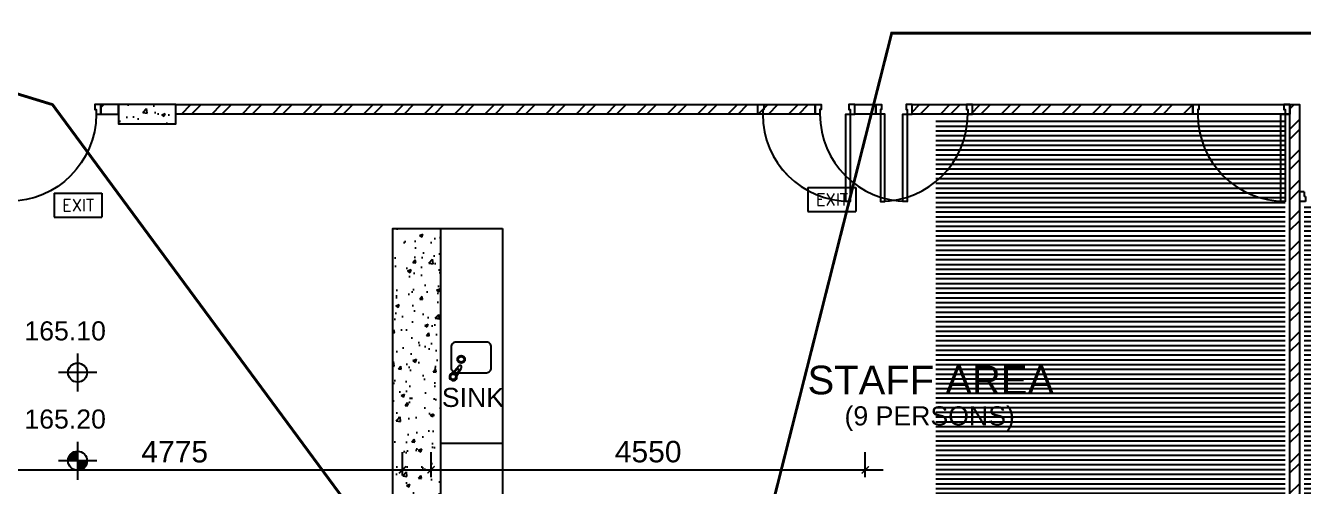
# Model space of a CAD drawing. Header units: millimetres. Extents: x 3291 to 72065, y 14527 to 43324.
# Drawn here: x 23900 to 37293, y 23096 to 27929 of the extents above; entities that cross this region are included whole.
import ezdxf
from ezdxf.enums import TextEntityAlignment as Align

# ---------------------------------------------------------------- set-up
doc = ezdxf.new("R2010")
doc.units = ezdxf.units.MM
doc.header["$MEASUREMENT"] = 0
doc.linetypes.add('HIDDEN', pattern=[9.525, 6.35, -3.175])
doc.layers.get('0').update_dxf_attribs({"color": 8})
doc.layers.get('Defpoints').update_dxf_attribs({"color": 8})
doc.layers.add('00-NONPLOT', color=8, linetype='Continuous', plot=False)
for name, color, linetype in [('ARC 08200_OS', 8, 'Continuous'), ('carpet', 8, 'HIDDEN'), ('DLN032__', 8, 'Continuous'), ('Door', 8, 'Continuous'), ('F.A.', 8, 'Continuous'), ('FS', 8, 'Continuous'), ('GBP Text 200', 8, 'Continuous'), ('hatch', 8, 'Continuous'), ('LEVEL', 8, 'Continuous'), ('SINK', 8, 'Continuous'), ('Text GBP 250', 8, 'Continuous'), ('WALL-NEW', 8, 'Continuous'), ('WALL-STRUCTURE', 8, 'Continuous')]:
    doc.layers.add(name, color=color, linetype=linetype)
doc.styles.add('ARIAL', font='arial.ttf')
doc.styles.add('BH', font='arial.ttf')
doc.styles.add('ROMANS', font='ROMANS.shx', dxfattribs={"width": 0.65})
doc.dimstyles.new('200 GBP', dxfattribs={"dimscale": 1.5, "dimtxt": 150, "dimasz": 100, "dimexe": 125, "dimexo": 50, "dimgap": 50, "dimtad": 1, "dimdec": 0, "dimzin": 0, "dimdsep": 46, "dimtxsty": 'BH', "dimblk": 'ARCHTICK', "dimcen": 0.09, "dimdle": 125, "dimclrd": 9, "dimclre": 9, "dimclrt": 1, "dimadec": 0, "dimazin": 0, "dimtfac": 1, "dimtdec": 0, "dimtix": 1, "dimtmove": 2, "dimatfit": 3, "dimldrblk": 'ARCHTICK', "dimfxl": 1, "dimtolj": 1, "dimtzin": 0, "dimarcsym": 0})
pattern_1 = [(45, (562690.5, -92603.19), (-159.09903, 159.09903), []), (45, (562796.57, -92603.19), (-159.09903, 159.09903), [])]

# ---------------------------------------------------------------- blocks, each defined once
blk = doc.blocks.new('DR1CL2')
at = {"layer": 'Door'}
for p, q in [((50, 0), (0, 0)), ((0, 0), (0, -75)), ((50, 0), (50, -50)), ((0, -75), (0, -100)), ((62.5, -100), (0, -100)), ((62.5, -50), (50, -50)), ((62.5, -50), (62.5, -100))]:
    blk.add_line(p, q, dxfattribs=at)
blk = doc.blocks.new('21321321')
at = {"layer": 'Door'}
for points in [[(32661, 23313), (32661, 23250), (32611, 23250), (32611, 23263), (32561, 23263), (32561, 23313), (32661, 23313)], [(32561, 22348), (31646, 22348), (31646, 22393), (32561, 22393), (32561, 22348)], [(32561, 22298), (32661, 22298), (32661, 22360), (32611, 22360), (32611, 22348), (32561, 22348), (32561, 22298)]]:
    blk.add_lwpolyline(points, dxfattribs=at)
blk.add_arc((32561, 22348), 915, 90, 179.9977, dxfattribs=at)
blk = doc.blocks.new('FSEX-V01')
for p, q in [((0, 300), (0, 0)), ((0, 300), (600, 300)), ((600, 300), (600, 0)), ((0, 0), (600, 0))]:
    blk.add_line(p, q)
at = {"style": 'ROMANS'}
blk.add_text('EXIT', height=150, dxfattribs=at).set_placement((300, 150), align=Align.MIDDLE)
blk = doc.blocks.new('_ArchTick')
at = {"color": 0, "const_width": 0.2}
blk.add_lwpolyline([(0.5, 0.5), (-0.5, -0.5)], dxfattribs=at)
blk = doc.blocks.new('*D109')
at = {"layer": '00-NONPLOT', "color": 9, "lineweight": -2, "transparency": 16777216}
for p, q in [((23075, 23212), (23075, 23457)), ((27850, 23212), (27850, 23457)), ((22888, 23270), (28038, 23270))]:
    blk.add_line(p, q, dxfattribs=at)
at = {"layer": 'Defpoints', "color": 0, "transparency": 16777216}
for p in [(27850, 23270), (23075, 23137), (27850, 23137)]:
    blk.add_point(p, dxfattribs=at)
at = {"layer": '00-NONPLOT', "color": 9, "lineweight": -2, "transparency": 16777216, "xscale": 75, "yscale": 75, "zscale": 75, "rotation": 180}
blk.add_blockref('_ArchTick', (23075, 23270), dxfattribs=at)
at = {"layer": '00-NONPLOT', "color": 9, "lineweight": -2, "transparency": 16777216, "xscale": 75, "yscale": 75, "zscale": 75}
blk.add_blockref('_ArchTick', (27850, 23270), dxfattribs=at)
at = {"layer": '00-NONPLOT', "transparency": 16777216, "insert": (25463, 23459), "char_height": 225, "attachment_point": 5, "style": 'BH'}
blk.add_mtext('\\A1;4775', dxfattribs=at)
blk = doc.blocks.new('*D110')
at = {"layer": '00-NONPLOT', "color": 9, "lineweight": -2, "transparency": 16777216}
for p, q in [((28150, 23195), (28150, 23457)), ((32700, 23195), (32700, 23457)), ((27962, 23270), (32888, 23270))]:
    blk.add_line(p, q, dxfattribs=at)
at = {"layer": 'Defpoints', "color": 0, "transparency": 16777216}
for p in [(32700, 23270), (28150, 22750), (32700, 22750)]:
    blk.add_point(p, dxfattribs=at)
at = {"layer": '00-NONPLOT', "color": 9, "lineweight": -2, "transparency": 16777216, "xscale": 75, "yscale": 75, "zscale": 75, "rotation": 180}
blk.add_blockref('_ArchTick', (28150, 23270), dxfattribs=at)
at = {"layer": '00-NONPLOT', "color": 9, "lineweight": -2, "transparency": 16777216, "xscale": 75, "yscale": 75, "zscale": 75}
blk.add_blockref('_ArchTick', (32700, 23270), dxfattribs=at)
at = {"layer": '00-NONPLOT', "transparency": 16777216, "insert": (30425, 23460), "char_height": 225, "attachment_point": 5, "style": 'BH'}
blk.add_mtext('\\A1;4550', dxfattribs=at)
blk = doc.blocks.new('ELEX')
at = {"layer": 'DLN032__'}
for p, q in [((0, 0.5), (0, -0.5)), ((0.5, 0), (-0.5, 0))]:
    blk.add_line(p, q, dxfattribs=at)
blk.add_circle((0, 0), 0.25, dxfattribs=at)
at = {"layer": 'DLN032__', "style": 'ROMANS'}
blk.add_attdef('ELEX', (0.257, 0.354), '', height=0.5, dxfattribs=at)

msp = doc.modelspace()

# ---------------------------------------------------------------- hatches: boundary and pattern name
at = {"layer": 'carpet'}
h = msp.add_hatch(dxfattribs=at)
h.set_pattern_fill('ANSI31', color=256, scale=400, angle=135, style=0)
h.set_pattern_definition([(180, (33440.48, 20175), (-1e-14, -50), [])])
h.paths.add_polyline_path([(38795.00048, 26949.99993), (38795.00001, 26034.99819), (37300.00011, 26034.9971), (37300.00313, 20174.99999), (45699.99998, 20174.99959), (45700.00424, 26034.99852), (44204.9993, 26034.99776), (44204.9993, 26950)])
h.paths.add_polyline_path([(37100.00003, 22150), (37100.00003, 26949.99088), (33440.48144, 26949.99088), (33440.48144, 20175), (37100.00003, 20175), (37100.00003, 20850), (36700.00006, 20850), (36700.00006, 22150)])
at = {"layer": 'DLN032__'}
h = msp.add_hatch(dxfattribs=at)
h.set_pattern_fill('ANSI31,_O', color=256)
h.set_pattern_definition([(45, (-8098.64216, -8331.43913), (-0.08838834765, 0.08838834765), [])])
h.paths.add_polyline_path([(24445.48637, 23365.49633), (24445.48637, 23465.49633, 0.4142135624), (24345.48637, 23365.49633)])
h.paths.add_polyline_path([(24545.48637, 23365.49633), (24445.48637, 23365.49633), (24445.48637, 23265.49633, 0.4142135624)])
at = {"layer": 'hatch'}
h = msp.add_hatch(dxfattribs=at)
h.set_pattern_fill('ANSI32', color=256, scale=30, style=0)
h.set_pattern_definition([(45, (2890.7, 16720.07), (-202.0558, 202.0558), []), (45, (3025.4, 16720.07), (-202.0558, 202.0558), [])])
h.paths.add_polyline_path([(24875.00006, 27099.97244), (24690.00006, 27099.98033), (24690.00006, 26999.98033), (24875.00006, 26999.97244)])
h = msp.add_hatch(dxfattribs=at)
h.set_pattern_fill('AR-CONC', color=256, scale=2, style=0)
h.set_pattern_definition([(50, (2890.7, 16720.07), (364.3693, -31.878), [38.1, -419.1]), (355, (2890.7, 16720.07), (-70.4857, 382.1133), [30.48, -335.28]), (100.451, (2921.06, 16717.4), (293.885, 350.2334), [32.38, -356.18]), (46.1842, (2890.7, 16821.67), (542.158, -84.085), [57.15, -628.65]), (96.6356, (2935.9, 16814.66), (474.808, 494.851), [48.57, -534.27]), (351.184, (2890.7, 16821.67), (474.809, 494.85), [45.72, -502.92]), (21, (2941.5, 16796.27), (303.2298, -204.531), [38.1, -419.1]), (326, (2941.5, 16796.27), (123.604, 368.376), [30.48, -335.28]), (71.4514, (2966.77, 16779.22), (426.833, 163.8457), [32.38, -356.18]), (37.5, (2890.7, 16720.07), (6.1772, 169.1101), [0, -331.216, 0, -340.36, 0, -336.55]), (7.5, (2890.7, 16720.07), (133.6393, 200.3611), [0, -194.056, 0, -323.596, 0, -128.27]), (327.5, (2777.42, 16720.07), (271.1812, -11.4575), [0, -127, 0, -396.24, 0, -525.78]), (317.5, (2726.62, 16720.07), (296.2584, 50.853), [0, -165.1, 0, -263.144, 0, -373.38])])
h.paths.add_polyline_path([(24875.00006, 27099.97244), (24875.00006, 26899.97244), (25475.00006, 26899.97244), (25475.00006, 27100.00002)])
h = msp.add_hatch(dxfattribs=at)
h.set_pattern_fill('ANSI32', color=256, scale=600, style=0)
h.set_pattern_definition(pattern_1)
edge = h.paths.add_edge_path()
edge.add_line((28249.97646, 27000), (28249.97646, 26907.53707))
edge.add_line((28249.97646, 26907.53707), (28149.97646, 26907.53707))
edge.add_line((28149.97646, 26907.53707), (28149.97646, 27000.03942))
edge.add_line((28149.97646, 27000.03942), (25475.00006, 27000))
edge.add_line((25475.00006, 27000), (25475.00006, 27100.00002))
edge.add_line((25475.00006, 27100.00002), (32175.48512, 27100.09874))
edge.add_line((32175.48512, 27100.09874), (32175.48513, 27000.09875))
edge.add_line((32175.48513, 27000.09875), (28249.97646, 27000.0409))
h.paths.add_polyline_path([(28149.97646, 26907.53707), (28249.97646, 26907.53707), (28249.97646, 27000), (28149.97646, 27000)], flags=17)
h = msp.add_hatch(dxfattribs=at)
h.set_pattern_fill('ANSI32', color=256, scale=600, style=0)
h.set_pattern_definition(pattern_1)
h.paths.add_polyline_path([(36135.00008, 27000), (33190.48507, 27000), (33190.48507, 27099.99999), (36135.00008, 27099.99999)])
h = msp.add_hatch(dxfattribs=at)
h.set_pattern_fill('ANSI32', color=256, scale=600, style=0)
h.set_pattern_definition(pattern_1)
h.paths.add_polyline_path([(37250.00009, 22100), (37150.00009, 22100)], flags=17)
h.paths.add_polyline_path([(37250.00006, 22100), (37150.00009, 22100), (37150.00009, 27100), (37250.00006, 27100)])
h = msp.add_hatch(dxfattribs=at)
h.set_pattern_fill('AR-CONC', color=256, scale=2, style=0)
h.set_pattern_definition([(50, (3040.7, 16720.17), (364.3693, -31.8782), [38.1, -419.1]), (355, (3040.7, 16720.17), (-70.4857, 382.1133), [30.48, -335.28]), (100.451, (3071.06, 16717.5), (293.885, 350.2334), [32.38, -356.18]), (46.1842, (3040.7, 16821.77), (542.158, -84.085), [57.15, -628.65]), (96.6356, (3085.9, 16814.76), (474.808, 494.851), [48.57, -534.27]), (351.184, (3040.7, 16821.77), (474.809, 494.85), [45.72, -502.92]), (21, (3091.5, 16796.37), (303.2298, -204.531), [38.1, -419.1]), (326, (3091.5, 16796.37), (123.604, 368.376), [30.48, -335.28]), (71.4514, (3116.77, 16779.32), (426.833, 163.8457), [32.38, -356.18]), (37.5, (3040.7, 16720.17), (6.1772, 169.1101), [0, -331.216, 0, -340.36, 0, -336.55]), (7.5, (3040.7, 16720.17), (133.6393, 200.3611), [0, -194.056, 0, -323.596, 0, -128.27]), (327.5, (2927.42, 16720.17), (271.1812, -11.4575), [0, -127, 0, -396.24, 0, -525.78]), (317.5, (2876.62, 16720.17), (296.2584, 50.853), [0, -165.1, 0, -263.144, 0, -373.38])])
h.paths.add_polyline_path([(27750, 22750.37295), (27750, 25800.18972), (28249.99784, 25800.07413), (28250.00216, 22750.06977)])

# ---------------------------------------------------------------- linework, layer by layer
at = {"layer": 'ARC 08200_OS', "ltscale": 25, "const_width": 30}
for points in [[(28000.00106, 21925), (24182.50006, 27099.97639), (15200.01337, 29850.05059)], [(31024.99973, 20125.01705), (32977.45602, 27849.99996), (51575, 27849.99997), (51575, 25824.99993)]]:
    msp.add_lwpolyline(points, dxfattribs=at)
at = {"layer": 'F.A.', "ltscale": 750}
for points in [[(31575.48508, 27099.90126), (31637.98508, 27099.90126), (31637.98508, 27049.90126), (31625.48508, 27049.90126), (31625.48508, 26999.90126), (31575.48508, 26999.90126), (31575.48508, 27099.90124)], [(31575.48514, 27100.00002), (31637.98514, 27100.00002), (31637.98514, 27050.00002), (31625.48514, 27050.00002), (31625.48514, 27000.00002), (31575.48514, 27000.00002), (31575.48514, 27100.00001)], [(32590.48508, 26999.90124), (32590.48508, 27099.90124), (32527.98508, 27099.90124), (32527.98508, 27049.90124), (32540.48508, 27049.90124), (32540.48508, 26999.90124), (32590.48508, 26999.90124)], [(32590.48514, 27000.00001), (32590.48514, 27100.00001), (32527.98514, 27100.00001), (32527.98514, 27050.00001), (32540.48514, 27050.00001), (32540.48514, 27000.00001), (32590.48514, 27000.00001)], [(32809.5149, 27000.00001), (32809.5149, 27100.00001), (32872.01491, 27100.00001), (32872.01491, 27050.00001), (32859.51491, 27050.00001), (32859.51491, 27000.00001), (32809.5149, 27000.00001)], [(32809.51492, 26999.90124), (32809.51492, 27099.90124), (32872.01492, 27099.90124), (32872.01492, 27049.90124), (32859.51492, 27049.90124), (32859.51492, 26999.90124), (32809.51492, 26999.90124)], [(33824.51491, 27100.00002), (33762.01491, 27100.00002), (33762.01491, 27050.00002), (33774.51491, 27050.00002), (33774.51491, 27000.00002), (33824.51491, 27000.00002), (33824.5149, 27100.00001)], [(33824.51492, 27099.90126), (33762.01492, 27099.90126), (33762.01492, 27049.90126), (33774.51492, 27049.90126), (33774.51492, 26999.90126), (33824.51492, 26999.90126), (33824.51492, 27099.90124)], [(32540.48508, 26999.90124), (32540.48508, 26084.90124), (32495.48506, 26084.90124), (32495.48508, 26999.90124), (32540.48508, 26999.90082)], [(32540.48514, 27000.00001), (32540.48514, 26085.00001), (32495.48512, 26085.00001), (32495.48514, 27000.00001), (32540.48514, 26999.99959)], [(32859.51491, 27000.00001), (32859.51491, 26085.00001), (32904.51492, 26085.00001), (32904.51491, 27000.00001), (32859.51491, 26999.99959)], [(32859.51492, 26999.90124), (32859.51492, 26084.90124), (32904.51494, 26084.90124), (32904.51492, 26999.90124), (32859.51492, 26999.90082)]]:
    msp.add_lwpolyline(points, dxfattribs=at)
for points in [[(32590.48514, 27099.90124), (32809.5149, 27099.90124), (32809.5149, 27000.00001), (32590.48514, 27000.00001)], [(36135.00008, 27100), (37150.00009, 27100), (37150.00009, 27000), (36135.00008, 27000)]]:
    msp.add_lwpolyline(points, close=True, dxfattribs=at)
for centre, start, end in [((32540.48534, 26999.9015), 180.000015199, 269.997690045), ((32540.48539, 27000.00027), 180.000015199, 269.997690045), ((32859.51465, 27000.00026), 270.002309954, 359.999984801), ((32859.51467, 26999.9015), 270.002309954, 359.999984801)]:
    msp.add_arc(centre, 915.00026, start, end, dxfattribs=at)
at = {"layer": 'SINK'}
for p, q in [((28250, 25800.07413), (28900.00113, 25800.07413)), ((28900.00113, 25800.07413), (28900.00114, 22850.06979)), ((28360.1893, 24264.97479), (28440.35173, 24359.87188)), ((28375.49743, 24274.31021), (28415.53319, 24321.70495)), ((28406.45822, 24232.60957), (28468.11308, 24340.45275)), ((28409.97832, 24250.19075), (28440.77079, 24304.05119)), ((28250, 23550.06977), (28900.00113, 23550.06977))]:
    msp.add_line(p, q, dxfattribs=at)
msp.add_lwpolyline([(28361.0409, 24559.03074), (28361.0409, 24339.03074, 0.4142135624), (28411.0409, 24289.03074), (28731.0409, 24289.03074, 0.4142135624), (28781.0409, 24339.03074), (28781.0409, 24559.03074, 0.4142135624), (28731.0409, 24609.03074), (28411.0409, 24609.03074, 0.4142135624)], format="xyb", close=True, dxfattribs=at)
for centre, radius in [((28465.13284, 24429.02019), 40), ((28465.13284, 24429.02019), 30), ((28381.8465, 24246.68031), 28.35)]:
    msp.add_circle(centre, radius, dxfattribs=at)
for centre, radius, start, end in [((28381.8465, 24246.68031), 39.69, 95.395903614, 14.658337948), ((28427.34621, 24311.72614), 15.46364, 330.243029349, 139.811212215), ((28453.34605, 24348.89519), 17.01, 330.243029349, 139.811212215)]:
    msp.add_arc(centre, radius, start, end, dxfattribs=at)
at = {"layer": 'WALL-NEW'}
for points in [[(24875.00006, 27099.97244), (24690.00006, 27099.98033), (24690.00006, 26999.98033), (24875.00006, 26999.97244), (24875.00006, 27099.97244)], [(28249.97646, 27000), (28249.97646, 27000), (28149.97646, 27000), (28149.97646, 27000.03942), (25475.00006, 27000), (25475.00006, 27100.00002), (32175.48512, 27100.09874), (32175.48513, 27000.09875), (28249.97646, 27000.0409)]]:
    msp.add_lwpolyline(points, dxfattribs=at)
for points in [[(36135.00008, 27000), (33190.48507, 27000), (33190.48507, 27099.99999), (36135.00008, 27099.99999)], [(37250.00006, 22100), (37150.00009, 22100), (37150.00009, 27100), (37250.00006, 27100)]]:
    msp.add_lwpolyline(points, close=True, dxfattribs=at)
at = {"layer": 'WALL-STRUCTURE'}
msp.add_lwpolyline([(24875.00006, 27099.97244), (24875.00006, 26899.97244), (25475.00006, 26899.97244), (25475.00006, 27100.00002)], close=True, dxfattribs=at)
msp.add_lwpolyline([(27750, 22750.37295), (27750, 25800.18972), (28249.99784, 25800.07413), (28250.00216, 22750.06977), (27750, 22750.37295)], dxfattribs=at)

# ---------------------------------------------------------------- block references
at = {"layer": 'DLN032__'}
ref = msp.add_blockref('ELEX', (24445.48637, 24290.20423), dxfattribs=dict(at, xscale=400, yscale=400, zscale=400))
ref.add_attrib('ELEX', '165.10', dxfattribs={"layer": 'LEVEL', "height": 200, "style": 'ARIAL'}).set_placement((23887.66723, 24567.71654), align=Align.BOTTOM_LEFT)
ref = msp.add_blockref('ELEX', (24445.48637, 23365.49633), dxfattribs=dict(at, xscale=400, yscale=400, zscale=400))
ref.add_attrib('ELEX', '165.20', dxfattribs={"layer": 'LEVEL', "height": 200, "style": 'ARIAL'}).set_placement((23887.66723, 23643.00864), align=Align.BOTTOM_LEFT)
at = {"layer": 'Door', "xscale": -1, "rotation": 270}
msp.add_blockref('21321321', (1377.24218, -5560.89959), dxfattribs=at)
at = {"layer": 'Door'}
for name, p, rotation in [('21321321', (55488.24289, -5560.78118), 90), ('21321321', (59447.7579, -5560.78118), 90), ('DR1CL2', (37250.00001, 26184.99855), 4.164814568121423e-05)]:
    msp.add_blockref(name, p, dxfattribs=dict(at, rotation=rotation))
at = {"layer": 'FS', "xscale": 0.8333333332557231, "yscale": 0.8333333332557231, "zscale": 0.8333333332557231}
for p in [(24200.28594, 25921.23578), (32100.07483, 25979.93261)]:
    msp.add_blockref('FSEX-V01', p, dxfattribs=at)

# ---------------------------------------------------------------- texts
at = {"layer": 'GBP Text 200', "style": 'BH'}
msp.add_text('(9 PERSONS)', height=200, dxfattribs=at).set_placement((32482.68011, 23736.41675))
at = {"layer": 'GBP Text 200', "insert": (28262.83817, 24129.90295), "char_height": 200, "width": 2985.4330353, "attachment_point": 1, "line_spacing_factor": 0.7, "style": 'BH'}
msp.add_mtext('SINK', dxfattribs=at)
at = {"layer": 'Text GBP 250', "style": 'BH'}
msp.add_text('STAFF AREA', height=300, dxfattribs=at).set_placement((33387.79053, 24062.41435), align=Align.CENTER)

# ---------------------------------------------------------------- dimensions: what is measured, and where the dimension line sits
at = {"layer": '00-NONPLOT'}
for base, p1, p2, picture, middle in [((27850.01088, 23269.96955), (23075.00004, 23136.84065), (27850.01088, 23136.84065), '*D109', (25462.50546, 23459.38803)), ((32700.2339, 23269.97231), (28149.9997, 22750), (32700.2339, 22750.00276), '*D110', (30425.1168, 23459.85123))]:
    dim = msp.add_linear_dim(base=base, p1=p1, p2=p2, dimstyle='200 GBP', override={"dimasz": 50, "dimclrt": 256, "dimfxl": 50, "dimfxlon": 1}, dxfattribs=at)
    dim.commit()
    dim.dimension.update_dxf_attribs({"geometry": picture, "text_midpoint": middle})

doc.saveas('drawing.dxf')
